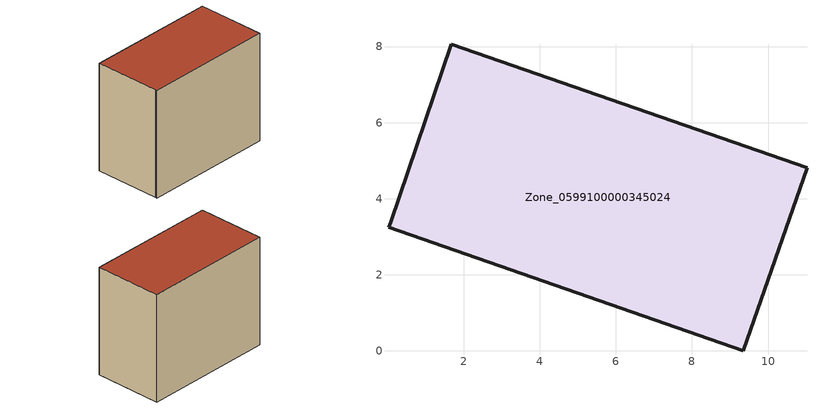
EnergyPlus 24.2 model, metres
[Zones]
Zone_0599100000345024
 floor ground (C_G): 0.08,3.38 1.68,8.06 11.02,4.81 9.35,0 0.02,3.25 z0
 wall outside (C_F): 9.35,0 11.02,4.81 1.68,8.06 0.08,3.38 0.02,3.25 9.35,0 z0:8.2
 roof outside (C_R): 1.68,8.06 0.08,3.38 0.02,3.25 9.35,0 11.02,4.81 z8.2
[BUILDING]
Pand.0599100000345024: North Axis=0; Terrain=City; Loads Convergence Tolerance Value=0.04; Temperature Convergence Tolerance Value=0.4; Solar Distribution=FullExterior; Maximum Number of Warmup Days=25; Minimum Number of Warmup Days=1
[Site:Location]
Rotterdam.The.Hague.AP_ZH_NLD Design_Conditions: Latitude=51.96; Longitude=4.45; Time Zone=1; Elevation=-4.5
[SITE:GROUNDTEMPERATURE:BUILDINGSURFACE]
18, 18, 18, 18, 18, 18, 18, 18, 18, 18, 18, 18
[MATERIAL] Thermal Absorptance=0.9; Solar Absorptance=0.7; Visible Absorptance=0.7
Name | Roughness | Thickness | Conductivity | Density | Specific Heat
G.TI.1992-2005 | MediumSmooth | 0.15 | 0.06 | 540 | 1210
F.TI.1992-2005 | Rough | 0.3 | 0.12 | 1920 | 840
R.TI.1992-2005 | MediumRough | 0.2 | 0.08 | 1500 | 1000
[CONSTRUCTION]
C_G: G.TI.1992-2005
C_F: F.TI.1992-2005
C_R: R.TI.1992-2005
[ZONE]
Zone_0599100000345024: Type=1; Multiplier=1; Ceiling Height=Autocalculate; Volume=Autocalculate; Floor Area=autocalculate; Part of Total Floor Area=Yes
[ZONEINFILTRATION:DESIGNFLOWRATE]
Infil_Zone_0599100000345024: Zone or ZoneList or Space or SpaceList=Zone_0599100000345024; Schedule=AlwaysOn; Design Flow Rate Calculation Method=Flow/Area; Flow Rate per Floor Area=0.0015; Constant Term Coefficient=1; Temperature Term Coefficient=0; Velocity Term Coefficient=0; Velocity Squared Term Coefficient=0
[HVACTEMPLATE:ZONE:IDEALLOADSAIRSYSTEM]
Zone_0599100000345024: Maximum Heating Supply Air Temperature=50; Minimum Cooling Supply Air Temperature=13; Maximum Heating Supply Air Humidity Ratio=0.0156; Minimum Cooling Supply Air Humidity Ratio=0.0077; Heating Limit=NoLimit; Cooling Limit=NoLimit; Dehumidification Control Type=ConstantSensibleHeatRatio; Cooling Sensible Heat Ratio=0.7; Dehumidification Setpoint=60; Humidification Control Type=None; Humidification Setpoint=30; Outdoor Air Method=None; Outdoor Air Flow Rate per Person=0.00944; Outdoor Air Flow Rate per Zone Floor Area=0; Outdoor Air Flow Rate per Zone=0; Demand Controlled Ventilation Type=None; Outdoor Air Economizer Type=NoEconomizer; Heat Recovery Type=None; Sensible Heat Recovery Effectiveness=0.7; Latent Heat Recovery Effectiveness=0.65
[ZONECONTROL:THERMOSTAT]
ThermostatControl_Zone_0599100000345024: Zone or ZoneList=Zone_0599100000345024; Control Type Schedule=DualSetpointControlType; Control 1=Thermostat_Zone_0599100000345024; Temperature Difference Between Cutout And Setpoint=0
[THERMOSTATSETPOINT:DUALSETPOINT]
Thermostat_Zone_0599100000345024: Heating Setpoint Temperature Schedule=HeatingSetpoint_Zone_0599100000345024; Cooling Setpoint Temperature Schedule=CoolingSetpoint_Zone_0599100000345024
[SCHEDULE:COMPACT]
HeatingSetpoint_Zone_0599100000345024: Through: 12/31, For: AllDays, Until: 24:00, 21
CoolingSetpoint_Zone_0599100000345024: Through: 12/31, For: AllDays, Until: 24:00, 24
DualSetpointControlType: Through: 12/31, For: AllDays, Until: 24:00, 4
AlwaysOn: Through: 12/31, For: AllDays, Until: 24:00, 1
